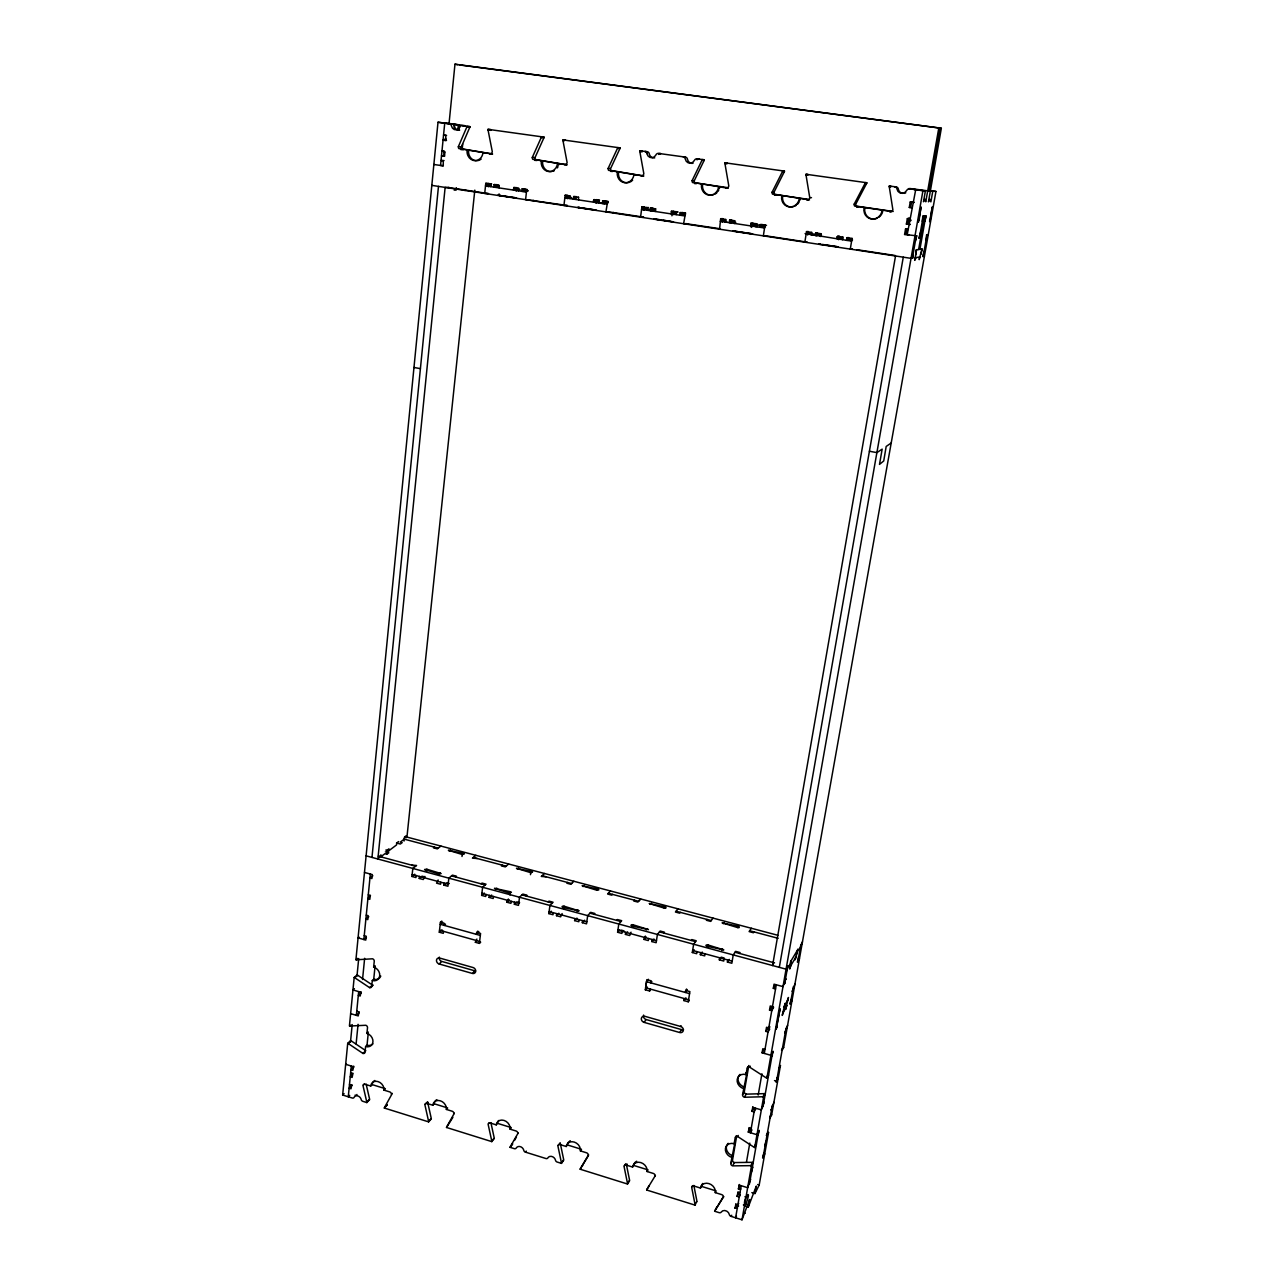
<?xml version="1.0" encoding="UTF-8"?>
<svg xmlns="http://www.w3.org/2000/svg" width="1284" height="1284" viewBox="0 0 1284 1284"><rect width="100%" height="100%" fill="white"/><g stroke="black" fill="none" stroke-linecap="round" stroke-linejoin="round"><path stroke-width="1.5" d="M446.094 140.117L445.5 138.463L444.601 139.988M366.133 1084.065L369.599 1099.136A2.087 1.701 47.7 0 1 369.632 1099.682L366.807 1102.571L362.826 1101.319A2.103 1.701 47.8 0 1 361.189 1099.553A4.189 3.387 47.9 0 0 357.899 1095.99A4.189 3.387 47.9 0 0 354.111 1097.339A2.103 1.685 48.1 0 1 352.217 1098.013L342.651 1095.027L347.723 1043.314L350.628 1040.602A2.103 1.717 49.2 0 1 351.158 1040.842L365.812 1050.697M347.723 1043.314A2.103 1.717 49.2 0 1 348.253 1043.555L362.955 1053.442A2.119 1.733 48.7 0 0 365.041 1052.142L365.603 1046.54A7.415 6.083 48.9 0 0 372.938 1041.966A7.415 6.083 48.9 0 0 366.935 1033.395L367.513 1027.746A2.119 1.749 49.2 0 0 365.796 1025.274L349.986 1026.012A2.119 1.733 49.6 0 1 349.425 1025.916L354.175 977.509L357.096 974.973A2.119 1.766 50.6 0 1 357.626 975.214L372.472 985.069A2.135 1.766 50 0 0 373.179 985.149L372.2 985.855M354.175 977.509A2.135 1.766 50.6 0 1 354.721 977.75L369.599 987.637A2.135 1.766 50 0 0 371.718 986.289L372.296 980.527A7.495 6.227 50.2 0 0 379.727 975.76A7.495 6.227 50.2 0 0 373.66 967.077L374.254 961.283A2.151 1.782 50.6 0 0 372.52 958.795L356.487 959.774A2.135 1.782 51 0 1 355.925 959.694L438.004 122.253L450.427 123.794M350.468 1042.175L352.201 1024.568M357 975.888L358.701 958.57M351.318 1066.041L348.269 1096.777L349.681 1095.364M358.685 991.617L356.342 1015.339L358.894 1012.996M370.338 874.035L363.853 939.535L366.422 937.384M371.975 857.423L438.47 186.389M351.993 1085.365L349.12 1088.206L350.997 1088.784L351.832 1084.627M352.394 1074.724L350.243 1076.843L352.121 1077.42L352.972 1073.247M353.822 1066.956L350.949 1069.749L352.827 1070.326L353.678 1066.153M350.628 1013.638L358.236 1015.917L359.103 1011.696M361.205 992.853L358.3 995.437L360.21 995.999L361.077 991.762M443.269 165.829L443.269 160.757L441.038 160.42L444.055 160.596M444.906 151.64C443.638 154.866 443.863 149.522 442.001 150.742L444.232 151.063L443.734 156.118L441.503 155.797L444.521 155.99M445.789 140.534L445.789 135.414L443.558 135.093L446.575 135.366M356.117 1043.892L358.075 1024.311M362.537 979.483L364.64 958.297M444.489 156.359L444.874 152.491M781.491 1050.103A2.263 1.958 34.6 0 0 782.1 1050.36L783.657 1047.487L935.956 191.444L932.762 191.284L930.884 201.861L929.76 199.18L928.46 201.829L941.349 128.256L454.969 64.2L449.063 123.425L464.599 125.607M454.087 128.336L454.472 124.468L438.004 122.253M457.842 129.636L458.179 126.297M458.773 130.021L459.287 124.981L444.729 123.2L440.54 165.459L443.221 165.604M365.603 1046.54L367.031 1045.16L368.219 1033.508M372.296 980.527L373.724 979.259L375.105 965.809L373.66 967.077M386.644 854.229L387.046 850.265L388.94 848.836L388.731 850.827L385.826 850.04M456.334 187.673L456.093 190.144L454.135 190.096M462.208 149.04L462.721 144.033M404.027 841.084L404.428 837.2L406.242 835.82L406.049 837.762L406.948 837.088L474.807 190.128M416.144 875.544L415.936 877.55L411.955 876.474L412.806 868.449L416.546 865.464L411.65 865.143M491.66 183.869L485.785 183.339L484.71 193.435L488.53 193.499M488.289 186.774L488.642 183.419M490.777 184.029L490.52 186.549M424.843 876.394L423.238 879.524L419.242 878.449L419.467 876.442M494.083 184.591L493.81 187.111L496.651 187.191L496.924 184.671L494.083 184.591L499.091 185.281M498.609 185.265L499.043 187.817M499.091 193.884L498.93 195.393L516.569 197.961L497.823 195.184L500.343 195.425M426.657 871.258L426.882 869.252L424.587 869.509L438.823 873.955L441.15 873.569L426.882 869.252L425.502 870.375M516.168 190.995L516.553 187.625L513.777 187.544L513.504 190.08L517.42 190.385L516.264 190.144M440.797 882.22L440.572 884.227L436.56 883.151L438.149 879.989M518.8 188.25L518.527 190.786M455.563 876.972L456.446 876.218L452.433 875.126L448.838 878.176L447.939 886.233L443.911 885.141L444.136 883.135M522.155 188.812L521.866 191.348L524.61 191.412L524.899 188.876L522.155 188.812L527.178 189.518M443.51 931.349L443.285 933.324L439.305 932.216L440.428 922.297L441.776 921.093M525.589 199.646L526.729 189.502M461.999 856.492L462.224 854.518L464.214 853.764L462.513 854.582L448.341 850.265L463.508 853.459M480.681 942.167L479.381 943.403L475.353 942.279L476.894 939.053M477.841 931.093L476.3 934.319L478.9 931.863M485.962 894.45L485.705 896.473L481.644 895.381L482.607 887.276L486.058 884.178L482.014 883.087L481.147 883.857M567.335 198.715L567.753 195.328L565.153 195.28L563.933 205.488L567.4 205.504L526.135 199.662M479.381 943.403L480.569 933.452L476.541 932.328M570.224 195.987L569.919 198.538M493.441 896.489L493.184 898.511L489.108 897.404L489.348 895.381M573.675 196.564L573.354 199.132L575.938 199.148L576.243 196.613L573.675 196.564L578.747 197.271M578.33 197.271L578.651 199.839M511.192 901.288L510.936 903.326L506.827 902.219L508.352 898.993M594.315 199.614L593.577 202.182L597.317 202.439L596.081 202.198M509.957 894.964L510.358 891.738L494.468 888.351L509.106 892.91L511.369 892.348L510.358 891.738L509.106 892.91M595.985 203.049L596.402 199.646L599.516 200.111M599.002 200.32L598.681 202.888M526.103 895.975L526.938 895.189L522.813 894.081L519.506 897.243L518.479 905.364L514.37 904.257L514.627 902.219M602.918 200.914L602.18 203.482L604.652 203.482L604.973 200.93L608.102 201.395M607.621 201.62L605.92 211.892L609.178 211.86M530.469 874.661L530.709 872.687L532.619 871.884L530.998 872.751L516.457 868.321L531.897 871.579M553.276 912.699L553.003 914.738L548.846 913.614L549.921 905.445L553.099 902.235L548.958 901.127L548.156 901.914M643.798 210.271L644.247 206.836L641.92 206.836L640.556 217.157L643.653 217.108L608.359 211.86M648.613 207.559L646.671 207.559L646.719 210.143M562.119 913.55L560.659 916.808L556.486 915.685L556.758 913.646M650.651 208.152L650.314 210.737L652.609 210.72L652.962 208.152L650.651 208.152L655.819 208.875M655.434 208.875L655.659 211.459M563.74 908.928C567.384 904.947 559.455 905.958 562.922 907.435L579.116 910.886L564.109 906.215L562.938 907.419M579.1 919.697L578.811 921.735L574.622 920.596L574.895 918.558M676.828 211.748L671.404 211.282L671.051 213.866L674.598 214.107L673.281 213.85M671.901 215.808L672.174 213.866M673.169 214.701L673.635 211.266M678.064 211.988L676.219 212.004L676.235 214.588M594.155 914.304L594.909 913.486L590.704 912.362L587.671 915.636L586.531 923.838L582.326 922.682L582.599 920.644M682.43 212.582L680.231 212.614L679.878 215.198L682.077 215.166L682.43 212.582L685.64 213.064M685.431 213.337L683.618 223.721L686.523 223.625M351.688 1075.43L352.41 1073.504M622.162 931.365L621.857 933.42L617.604 932.264L618.792 924.031L621.697 920.692L617.443 919.553L616.721 920.371M722.218 222.116L722.731 218.649L720.677 218.697L719.57 229.114M725.893 219.42L725.187 222.052L726.872 222.004M631.054 932.2L629.69 935.538L625.42 934.383L625.709 932.328M729.633 220.045L729.264 222.662L731.286 222.597L731.655 219.997L729.633 220.045L734.881 220.768M734.544 220.784L734.159 223.4L735.154 223.368L733.774 223.095L735.074 223.191M632.739 926.823C635.436 923.244 628.438 924.913 631.969 926.037L648.452 929.568L633.044 924.769L631.969 926.037M648.581 938.524L648.26 940.578L643.974 939.406L645.322 936.068M756.164 223.689L750.947 223.255L750.546 225.872L753.917 226.096L752.488 225.807M751.284 227.412L751.525 225.84M752.36 226.674L752.889 223.191M757.48 223.946L755.875 223.994L755.49 226.626L757.416 226.546M663.78 933.051L664.454 932.2L660.153 931.044L657.408 934.447L656.156 942.713L651.855 941.557L652.16 939.487M761.91 224.54L760 224.62L759.598 227.236L761.508 227.156L761.91 224.54L765.2 225.037M650.619 989.611L649.592 990.991L645.322 989.787L646.847 979.644L651.132 980.832L650.811 982.87L651.855 981.506M648.388 979.275L646.542 981.666L645.627 987.765L688.593 999.755M766.532 225.294L764.943 225.358L763.354 235.855L765.874 235.71M649.592 990.991L649.897 988.953M745.153 1206.093C755.457 1179.707 737 1206.944 748.251 1207.153L756.292 1186.063L754.96 1193.574L751.846 1192.611M773.433 1007.86L773.466 1006.897L772.727 1008.678M689.235 1000.396L688.272 1001.793L683.939 1000.589L684.276 998.551M686.539 989.017L685.239 992.436L687.197 989.675M697.003 951.637L696.682 953.707L692.317 952.519L693.633 944.221L696.217 940.755L691.867 939.583L691.209 940.45M807.7 235.02L808.262 231.521L806.513 231.618L804.843 242.178L807.171 241.986M688.272 1001.793L689.893 991.601L685.56 990.397M811.841 232.356L811.119 235.02L812.852 234.908M776.258 1028.291L776.258 1029.254L780.094 1008.726L776.258 1028.291L777.077 1026.831M705.028 953.819L704.707 955.89L700.326 954.702L700.663 952.632M815.741 233.014L815.324 235.662L817.025 235.534L817.443 232.902L815.741 233.014L821.07 233.752M820.781 233.768L820.348 236.417L821.198 236.352L819.738 236.047L820.941 236.144M707.612 947.03C710.277 943.371 703.311 945.12 706.986 946.26L723.807 949.871L707.933 944.944L706.986 946.26M918.413 220.222L918.381 222.228L921.077 206.917L919.071 220.19M724.096 958.971L723.743 961.058L719.345 959.854L719.682 957.784M838.693 239.707L839.271 236.192L837.649 236.304L837.216 238.952L840.362 239.145L838.837 238.824M842.994 237.042L842.545 239.707M929.696 219.757L929.648 221.699L932.28 206.917L930.338 219.564M739.456 953.434L740.049 952.551L735.636 951.364L733.228 954.911L731.848 963.257L727.418 962.053L727.771 959.967M846.959 237.7L846.525 240.365L848.114 240.236L848.547 237.588L846.959 237.7L852.303 238.455M852.046 238.471L850.281 249.096L852.383 248.871M736.583 1136.565L732.554 1159.982A2.279 1.91 35.7 0 0 734.368 1162.566L752.584 1162.325A2.295 1.926 35 0 1 753.21 1162.421L751.509 1165.744A2.295 1.926 35 0 0 750.883 1165.647L732.602 1165.872A2.295 1.926 35.7 0 1 730.789 1163.272L735.026 1142.118L734.143 1143.739A8.041 6.741 35.8 0 0 725.46 1148.313A8.041 6.741 35.8 0 0 731.8 1157.43M734.143 1143.739L735.17 1137.849A2.295 1.942 35.7 0 1 737.658 1136.533L738.252 1135.441M748.813 1065.511L744.335 1091.512A2.311 1.974 35.7 0 0 746.164 1094.145L764.67 1093.631A2.311 1.974 35 0 1 765.312 1093.727L763.627 1096.857A2.327 1.99 35 0 0 762.985 1096.745L744.431 1097.258A2.311 1.974 35.8 0 1 742.585 1094.626L746.903 1073.055A8.105 6.934 35.9 0 0 745.635 1072.782M743.629 1088.623A8.121 6.934 35.9 0 1 737.209 1079.395A8.121 6.934 35.9 0 1 746.036 1074.58L747.079 1068.529A2.327 1.99 35.8 0 1 749.615 1067.148L750.193 1066.137M895.526 255.981L772.583 965.536L773.514 962.535M737.465 1208.276L735.042 1208.196L735.989 1203.782M740.226 1194.698L739.247 1196.993L737.096 1196.335L738.059 1191.905M740.82 1189.032L738.396 1188.936L739.359 1184.506M757.961 1135.409L759.229 1130.401L756.966 1134.703L748.283 1132.119L749.262 1127.625M751.91 1111.302L753.628 1108.14L755.794 1108.782L754.093 1111.944L751.91 1111.302L752.889 1106.792M771.877 1056.363L773.145 1051.323L770.93 1055.32L762.086 1052.8L762.808 1048.739L765.007 1049.365M765.826 1031.373L767.511 1028.452L769.726 1029.062L768.041 1031.983L765.826 1031.373L766.532 1027.264L768.763 1027.89L769.597 1026.43L769.758 1027.232M772.599 1009.288L771.748 1010.733L769.533 1010.107L770.239 1005.982L772.47 1006.592M775.552 988.953L773.321 988.343L774.043 984.17L782.999 986.626L785.936 978.745L785.391 979.66M904.578 234.442L905.525 229.066L906.889 228.969L905.958 234.33L904.578 234.442L916.76 235.839L915.364 241.232M906.376 224.122L907.323 218.729L908.687 218.681L907.756 224.058L906.376 224.122L910.115 224.443M912.234 207.815L909.281 207.446L910.228 202.021L914.192 202.407M911.592 202.037L910.645 207.446L909.281 207.446M741.205 1185.726L735.604 1217.794L736.47 1216.092M754.783 1107.964L750.45 1132.761L751.975 1129.904M764.301 1053.426L776.274 984.78M779.324 967.35L903.278 257.169M915.701 189.711L907.178 234.828L908.992 234.683M746.437 1162.357L749.792 1143.097M758.202 1095.043L761.91 1073.793M723.727 1196.608L714.819 1210.732A2.279 1.878 36 0 0 714.642 1211.245L719.104 1212.642A2.279 1.878 35.9 0 0 721.319 1212A4.558 3.756 35.7 0 1 729.328 1214.504A2.279 1.878 35.5 0 0 731.126 1216.397L742.008 1219.8L751.509 1165.744M737.658 1136.533L754.109 1147.286A2.311 1.942 35 0 0 754.703 1147.559L763.627 1096.857M749.615 1067.148L766.291 1077.918A2.327 2.006 35 0 0 766.901 1078.175L922.923 190.786L925.395 190.915L923.485 201.749L924.817 199.052L925.78 201.781L938.877 127.614M749.358 1184.313L758.667 1131.461M763.017 1106.728L772.599 1052.318M784.652 983.833L787.718 966.435M912.394 258.148L916.311 235.871M742.008 1219.8L749.599 1199.561L748.251 1207.153M791.137 960.721L789.676 969.019L791.104 965.151M916.583 249.77L914.722 260.347L916.07 257.57M919.344 238.214L923.26 216.049M783.673 1011.503L782.229 1015.419L785.102 1003.366L784.749 1005.404M918.622 249.513L924.544 216.017M928.942 191.091L940.113 127.935M919.906 249.337L925.812 215.969M785.985 1007.442L785.631 1009.465L788.472 997.491L787.06 1001.359M795.518 957.736L795.165 959.79L797.653 949.823M919.665 257.009L919.2 259.625L921.896 249.08M763.145 1156.996L772.31 1105.364M786.049 1028.115L776.611 1081.208L774.493 1080.598M790.462 1003.253L793.432 986.545M797.91 961.315L800.927 944.366M754.96 1193.574L759.197 1185.004L768.538 1132.488A2.215 1.878 34.6 0 0 767.928 1132.392M770.095 1117.882L771.684 1114.817L780.447 1065.592A2.247 1.926 34.5 0 0 779.821 1065.511M869.412 451.246L876.892 452.626L882.156 449.143L879.492 464.407L883.729 460.956L886.185 446.447L891.192 443.012M911.03 220.158C909.971 222.726 911.239 215.824 907.323 218.729M492.125 154L458.837 148.575A2.568 2.263 87 0 1 458.356 146.681L466.814 127.068A2.584 2.279 88 0 0 466.975 126.346L469.928 126.651A2.568 2.263 88.1 0 1 469.751 127.373L461.325 146.922A2.552 2.263 87.1 0 0 461.807 148.8L492.607 154.032M566.629 164.834L532.78 159.328A2.6 2.327 89.1 0 1 532.314 157.402L541.19 137.597A2.616 2.343 -89.8 0 0 541.366 136.858L544.063 137.131A2.6 2.327 -89.7 0 1 543.886 137.853L535.027 157.595A2.584 2.327 89.2 0 0 535.492 159.505L567.063 164.85M643.043 175.94L608.6 170.339A2.632 2.391 -88.1 0 1 608.135 168.413L617.46 148.382A2.632 2.391 -86.9 0 0 617.652 147.644L620.092 147.885A2.632 2.391 -86.7 0 1 619.899 148.607L610.606 168.557A2.616 2.375 -88 0 0 611.056 170.483L643.862 175.988M727.001 163.758A2.68 2.488 -80.7 0 1 727.001 162.988L724.946 162.811A2.696 2.504 -80.8 0 0 724.946 163.582L728.798 185.907A2.664 2.488 -81.9 0 1 727.803 187.657L692.574 182.553A2.664 2.456 -83.9 0 1 692.124 180.579L701.947 160.34A2.68 2.472 -82.5 0 0 702.155 159.585L704.29 159.778A2.664 2.456 -82.4 0 1 704.081 160.516L694.291 180.691A2.648 2.456 -83.8 0 0 694.74 182.633L727.996 188.266M745.972 1203.573L745.121 1205.291L743.516 1204.793M747.384 1195.564L746.534 1197.266L744.913 1196.768M807.78 175.186A2.728 2.552 -74.3 0 1 807.797 174.399L806.047 174.271A2.728 2.568 -74.5 0 0 806.031 175.057L809.755 197.64A2.712 2.552 -75.5 0 1 808.711 199.421L772.551 194.173A2.696 2.52 -78.3 0 1 772.101 192.183L782.421 171.719A2.712 2.536 -76.9 0 0 782.646 170.965L784.492 171.109A2.696 2.52 -76.8 0 1 784.267 171.863L773.979 192.247A2.68 2.52 -78.2 0 0 774.429 194.221L809.498 199.919M737.835 1205.018L738.717 1203.301M738.621 1205.997L735.7 1204.36M764.75 1153.818L762.6 1158.056L763.819 1153.209M735.042 1208.196L736.775 1204.761M731.126 1216.397L731.703 1215.242M750.033 1180.445L750.61 1179.322L747.657 1187.7L739.07 1185.068M740.21 1192.563L737.77 1192.483M751.525 1172.051L752.761 1167.06L752.199 1168.167M765.28 1145.007L764.734 1146.066L765.954 1141.219M737.096 1196.335L738.846 1192.932M738.396 1188.936L740.13 1185.549M750.883 1165.647L752.296 1162.871M767.655 1132.905L766.323 1135.505A2.231 1.878 34.6 0 1 766.949 1135.602L768.538 1132.488M754.382 1146.74L755.811 1144.012M769.774 1117.112L771.09 1114.56A2.231 1.894 34.6 0 0 771.684 1114.817M754.703 1147.559L756.404 1144.285M771.636 1109.216L771.106 1110.243L773.899 1102.33M890.727 186.918A2.777 2.616 -65.9 0 1 890.743 186.132L889.298 186.036A2.777 2.632 -66.1 0 0 889.282 186.838L892.861 209.693A2.761 2.616 -66.5 0 1 891.77 211.491L854.646 206.098A2.728 2.584 -70.4 0 1 854.213 204.092L865.047 183.403A2.761 2.6 -69.3 0 0 865.288 182.649L866.812 182.745A2.745 2.584 -69.1 0 1 866.572 183.5L855.77 204.092A2.728 2.584 -70.2 0 0 856.203 206.098L893.199 211.475M392.326 1093.374L384.478 1107.546A2.103 1.717 47.1 0 0 384.333 1108.044L428.615 1121.879L431.28 1118.894A2.119 1.733 45.8 0 0 431.247 1118.348L427.556 1101.784L425.325 1104.224M714.642 1211.245L723.069 1197.169M751.429 1128.267L748.973 1128.154M778.184 1078.239L776.082 1082.203L777.302 1077.324M732.891 1165.326L734.368 1162.566M723.438 1197.169A2.279 1.894 35.9 0 0 721.64 1194.601L715.268 1192.627L715.718 1191.777M730.789 1163.272L732.265 1160.527M763.723 1102.747L764.285 1101.688L761.332 1109.89L752.601 1107.322M748.283 1132.119L750 1128.893M762.985 1096.745L764.381 1094.145M778.858 1068.529L780.447 1065.592M454.343 1113.196L446.672 1126.967A2.135 1.749 45.1 0 0 446.527 1127.48L491.772 1141.62L494.244 1138.539A2.151 1.766 43.8 0 0 494.228 1137.977L490.905 1122.665M452.883 1117.353L446.527 1127.48M766.901 1078.175L768.586 1075.109A2.327 1.99 35 0 1 767.976 1074.852L766.58 1077.404M735.459 1137.303L736.342 1135.698M781.763 1049.622L783.063 1047.23A2.247 1.942 34.5 0 0 783.657 1047.487M655.418 1175.454L646.831 1189.498A2.231 1.846 38.4 0 0 646.654 1190.011L695.061 1205.13L696.618 1201.728M695.061 1205.13A2.263 1.862 36.8 0 0 695.061 1204.553L691.691 1187.347A2.263 1.878 36.9 0 1 694.114 1186.079L700.438 1188.037L701.369 1186.352A7.929 6.58 36.4 0 1 702.797 1183.447M785.343 1032.063L784.813 1033.01L787.606 1025.29M744.72 1096.729L746.164 1094.145M742.585 1094.626L744.046 1092.026M691.996 1186.785L692.622 1185.662M518.19 1132.969L510.229 1146.821A2.167 1.782 43.1 0 0 510.085 1147.334L514.258 1148.634A2.167 1.782 43 0 0 515.943 1148.378L516.971 1147.158A4.333 3.563 42.8 0 1 523.342 1149.148L523.984 1150.897A2.167 1.782 42.6 0 0 525.477 1152.149L545.861 1158.505A2.183 1.798 42 0 0 547.562 1158.264L548.621 1157.028A4.366 3.595 41.7 0 1 555.057 1159.051L555.699 1160.8A2.183 1.798 41.6 0 0 557.192 1162.052L561.445 1163.384L563.708 1160.19A2.183 1.798 41.4 0 0 563.692 1159.629L560.161 1142.76L558.251 1145.376M514.531 1140.401L516.409 1137.078M792.019 1000.509L789.949 1004.168L791.169 999.257M762.086 1052.8L763.787 1049.814M746.036 1074.58L746.903 1073.055M782.598 1013.381L787.044 1005.581M792.726 990.574L792.196 991.473L794.989 983.865M783.673 1007.282L788.119 999.514M779.276 1011.15L780.094 1009.706M747.368 1068.031L748.235 1066.506M588.618 1154.781L580.336 1168.729A2.199 1.814 40.7 0 0 580.175 1169.226L627.507 1184.025L629.577 1180.734A2.215 1.83 39.2 0 0 629.577 1180.173L626.415 1164.572M580.175 1169.226L588.457 1155.488M799.451 958.699L797.396 962.181L798.632 957.254M769.533 1010.107L771.202 1007.25M786.98 970.624L788.264 965.52L786.081 969.179L366.101 855.834M790.398 964.862L789.869 965.777L790.607 961.604L798.183 948.956L796.931 953.932M800.205 948.443L799.691 949.293L802.468 941.798M790.029 966.948L796.562 955.986M773.321 988.343L774.99 985.55M646.654 1190.011L648.853 1186.175A2.231 1.846 38.3 0 0 648.677 1186.689M655.097 1176A2.247 1.862 38.4 0 0 653.315 1173.448L647.072 1171.522L647.585 1170.703M627.507 1184.025A2.215 1.83 39.2 0 0 627.507 1183.463L629.24 1180.718M627.507 1183.463L624.04 1166.386A2.231 1.846 39.3 0 1 626.383 1165.134L632.579 1167.044L633.606 1165.423A7.8 6.468 38.8 0 1 636.703 1161.234M626.383 1165.134L627.09 1164.042M624.393 1165.856L625.773 1163.689M753.965 931.895L753.403 932.746L749.102 931.59L751.365 928.268M727.418 962.053L729.248 959.373M680.135 1031.79L681.595 1029.624A3.435 2.953 39 0 0 683.473 1029.624M680.6 1026.462L645.001 1016.35A3.419 2.937 40.6 0 0 641.358 1018.453A3.419 2.937 40.6 0 0 644.087 1022.369L679.637 1032.513A3.435 2.953 39.1 0 0 683.345 1030.394A3.435 2.953 39.1 0 0 680.6 1026.462L681.098 1025.739M719.345 959.854L721.207 957.19L724.128 957.976M721.64 950.208L722.555 948.892M737.514 927.546C739.054 924.432 740.691 928.862 737.514 927.546L722.073 922.843L738.38 926.294M588.249 1155.311A2.199 1.83 40.7 0 0 586.483 1152.775L580.384 1150.897L580.946 1150.095M683.939 1000.589L685.897 997.812M561.445 1163.384A2.183 1.798 41.5 0 0 561.429 1162.822L563.323 1160.158M561.429 1162.822L557.882 1145.906A2.199 1.814 41.7 0 1 560.161 1144.638L566.212 1146.5L567.335 1144.927A7.688 6.356 41.2 0 1 568.635 1142.054M700.326 954.702L702.236 952.054M723.277 923.758L724.176 922.538M644.087 1022.369L645.643 1020.25M692.317 952.519L694.259 949.887M713.053 918.124L710.63 921.382L706.377 920.259L707.002 919.44M525.477 1152.149L526.263 1151.09M645.322 989.787L647.393 987.075M510.631 1146.307L512.653 1143.723A2.167 1.766 43 0 0 512.493 1144.221L510.085 1147.334M496.234 1124.864A7.592 6.243 43.6 0 1 504.018 1120.418A7.592 6.243 43.6 0 1 510.085 1129.15L511.305 1127.609L497.47 1123.34L496.234 1124.864L490.327 1123.035A2.167 1.782 44.1 0 0 488.129 1124.303L491.772 1141.059A2.151 1.766 43.8 0 1 491.772 1141.62M680.279 912.362L679.637 913.165L675.432 912.041L678 908.847M651.855 941.557L653.925 938.973M491.772 1141.059L493.826 1138.491M643.974 939.406L646.061 936.839M646.253 929.889L647.297 928.621M664.213 908.093C666.027 905.124 667.215 909.329 664.213 908.093L649.206 903.519L665.208 906.905M488.53 1123.789L489.364 1122.778M650.314 904.418L651.325 903.23M625.42 934.383L627.571 931.831M617.604 932.264L619.771 929.728M634.424 900.196L633.734 900.983L637.875 902.074L640.604 898.944L638.565 901.288L608.327 893.279M432.804 1105.235A7.479 6.115 45.7 0 1 440.348 1100.805A7.479 6.115 45.7 0 1 446.367 1109.424L447.667 1107.948L434.136 1103.759L432.804 1105.235L427.026 1103.438A2.135 1.733 46.1 0 0 424.876 1104.705L428.599 1121.333A2.135 1.733 45.8 0 1 428.615 1121.879M428.599 1121.333L430.814 1118.846M427.026 1103.438L427.909 1102.458M612.436 894.354L611.73 895.141L607.621 894.049L610.462 890.952M582.326 922.682L584.621 920.211M574.622 920.596L576.933 918.124M576.901 911.191L578.057 909.971M596.723 890.197L597.814 889.042L598.906 889.78L596.739 890.197L582.101 885.719L597.814 889.042M384.927 1107.049L387.238 1104.625M384.333 1108.044L385.73 1106.583M386.195 1106.102L387.11 1105.139M556.486 915.685L558.861 913.229M366.807 1102.571A2.103 1.701 47.7 0 0 366.775 1102.009L362.987 1085.542A2.103 1.701 48 0 1 365.057 1084.274L370.723 1086.023A7.383 6.003 47.7 0 1 378.042 1081.593A7.383 6.003 47.7 0 1 383.996 1090.132L384.686 1089.41M583.129 886.586L584.252 885.446M366.775 1102.009L369.134 1099.602M548.846 913.614L551.237 911.175M370.723 1086.023L372.135 1084.611A7.383 6.003 47.7 0 1 374.767 1080.502M573.884 881.273L570.882 884.291L566.838 883.215L567.592 882.461M363.452 1085.06L364.399 1084.113M472.977 972.791L474.919 970.848A3.274 2.777 47.6 0 0 475.513 970.961M342.651 1095.027L344.08 1093.615M351.094 1072.67L352.49 1073.713M362.955 1053.442L365.33 1051.147M546.085 876.763L541.286 876.442L544.4 873.473M346.391 1063.617L345.669 1064.308L353.196 1066.619M514.37 904.257L516.858 901.866L519.603 902.604M475.353 942.279L476.653 941.044M366.935 1033.395L368.364 1032.047M506.827 902.219L509.363 899.827M439.144 963.979L472.335 973.433A3.29 2.793 47.6 0 0 475.69 971.33A3.29 2.793 47.6 0 0 473.026 967.526L439.802 958.089A3.274 2.761 48.8 0 0 436.496 960.191A3.274 2.761 48.8 0 0 439.144 963.979L441.15 962.069M348.75 1043.106L351.158 1040.842M489.108 897.404L491.676 895.044M349.986 1026.012L350.949 1025.114M495.463 889.234L496.731 888.063M517.42 869.172L518.624 868.064M357.193 1011.118L358.621 1012.129M439.305 932.216L442.001 929.776M481.644 895.381L484.228 893.022M445.532 924.175L444.184 925.395L444.408 923.405L440.428 922.297M369.599 987.637L371.991 985.502M442.611 922.137L440.203 924.271L480.344 935.442M508.608 864.004L505.35 866.909L501.386 865.865L502.204 865.127M354.416 988.664L352.956 989.948L360.595 992.179M355.203 977.317L357.626 975.214M477.247 858.514L472.464 858.177L475.85 855.321M355.925 959.694L357.385 958.442M356.487 959.774L357.947 958.522M443.911 885.141L446.623 882.846L449.288 883.569M438.823 873.955L440.187 872.831M359.038 937.079L358.059 937.882L365.779 940.081L366.165 936.196L364.239 935.635M419.242 878.449L422.035 876.186L424.683 876.908M368.781 916.696L365.876 919.071L367.818 919.601L368.203 915.685L366.261 915.155M449.239 851.083L450.54 850.024M411.955 876.474L414.764 874.211M440.877 846.06L437.363 848.868L433.494 847.841L434.377 847.135M372.858 875.768L369.936 878.015L371.895 878.545L372.296 874.581L364.479 872.446M380.77 856.829L384.927 853.699L386.885 854.213L388.795 852.785L385.377 851.87M388.731 850.827L396.547 844.936L396.756 842.962L398.602 841.566M404.219 839.142L400.255 842.144L402.181 842.641L400.335 844.037L396.483 843.026M380.979 854.839L377.881 859.012L445.131 187.4L449.127 187.496M370.482 895.462L367.882 898.784L369.824 899.314L370.225 895.365L368.283 894.836M915.187 257.715L920.5 256.88M915.653 255.067L916.15 249.834L922.313 249.016L920.965 254.28M913.325 252.82L912.844 258.068L911.046 258.357L431.825 185.377M924.095 251.311L922.747 256.527L924.416 256.27L923.196 256.302L927.032 234.763L928.268 234.651L926.583 234.956L926.085 240.108M819.93 244.265C822.081 244.088 816.078 243.735 819.93 244.265L837.874 246.801M920.644 238.086L918.911 238.262L920.291 232.902M908.35 229.435L905.525 229.066M594.572 209.95L596.37 210.095M750.354 233.672L752.729 233.929L732.683 230.895L751.317 233.624M734.015 231.184L735.01 231.136M922.313 221.378L922.827 216.065L926.245 215.969L924.881 221.265M723.036 221.233L720.292 221.313L764.558 227.99M671.115 221.618L673.538 221.843L653.893 218.938M655.193 219.195L659.864 219.708M889.812 212.02L891 212.004M613.046 212.582L613.864 212.566M644.68 209.404L641.567 209.42L684.693 215.937M856.589 207.141L857.889 207.141M577.511 207.35L593.192 209.549M854.213 204.092L855.513 204.092M532.876 200.368L533.775 200.384M913.967 202.407L910.228 202.021M568.298 197.88L564.848 197.832L606.883 204.188M514.049 197.704L515.43 197.72M806.801 199.951L808.262 199.967M483.089 192.793L484.036 192.809M464.118 190.321L466.012 190.353M810.043 197.64L811.488 197.672M774.509 195.216L776.066 195.248M489.332 185.971L485.512 185.859L526.44 192.038M772.101 192.183L773.674 192.231M725.958 188.186L727.659 188.25M489.734 153.823L491.419 153.31A2.584 2.295 87.8 0 0 492.286 151.608L488.064 130.069A2.6 2.311 88.7 0 1 488.048 129.331L490.921 129.62A2.584 2.295 88.8 0 0 490.937 130.374M564.446 164.689L566.196 164.175A2.6 2.359 -89.9 0 0 567.095 162.458L562.986 140.678A2.632 2.375 -88.9 0 1 562.97 139.924L565.602 140.181M641.085 175.844L642.867 175.314A2.632 2.424 -86.7 0 0 643.814 173.581L639.833 151.544A2.664 2.424 -85.6 0 1 639.817 150.774L642.177 150.998A2.648 2.424 -85.5 0 0 642.177 151.753M694.548 183.58L696.345 183.66M692.124 180.579L693.922 180.675M930.338 191.172L909.618 188.475M635.115 174.865L633.927 174.801A9.197 8.394 -87.6 0 1 624.441 182.681A9.197 8.394 -87.6 0 1 617.283 172.377M915.059 189.679L918.541 189.871M909.778 188.909L910.902 188.973A2.777 2.616 -64 0 0 909.313 189.262M889.282 186.838L890.486 186.902M610.59 171.366L612.629 171.478M895.975 186.886L894.788 186.822A2.761 2.616 -65.9 0 1 896.938 188.973A5.553 5.248 -65 0 0 906.761 190.369L907.258 189.695A2.777 2.632 -64.2 0 1 909.537 188.909M608.135 168.413L610.189 168.525M865.304 183.419L866.572 183.5M534.786 160.34L537.033 160.484M532.314 157.402L534.577 157.563M484.373 152.94L482.928 152.844A8.972 7.961 87.3 0 1 479.927 158.799A8.988 7.961 87.3 0 1 467.922 155.669A8.972 7.961 87.3 0 1 467.103 150.533M460.844 149.586L463.315 149.779M806.031 175.057L807.492 175.17M461.935 148.864L462.898 148.944M458.356 146.681L460.844 146.874M782.742 171.735L784.267 171.863M724.946 163.582L726.648 163.726M444.569 140.309L443.044 140.181L445.291 140.502M702.316 160.356L704.081 160.516M654.31 218.922L656.333 219.163M697.372 158.895L699.154 159.055A2.664 2.456 -82.7 0 0 697.068 159.842M685.062 157.081L683.232 156.921A2.664 2.456 -83.6 0 1 685.271 158.991A5.345 4.927 -83.1 0 0 694.467 160.307L694.901 159.649A2.68 2.472 -82.8 0 1 697.003 158.863L704.29 159.778M639.833 151.544L641.791 151.721M658.869 153.454L660.779 153.631A2.648 2.424 -84.8 0 0 658.708 154.417M617.877 148.414L619.899 148.607M646.831 151.672L644.889 151.496A2.648 2.424 -85.6 0 1 646.911 153.566M562.986 140.678L564.302 140.807M541.639 137.629L543.886 137.853M488.064 130.069L490.472 130.326M462.705 125.72L465.177 125.976A2.568 2.263 87.9 0 0 463.829 126.265M467.296 127.116L469.751 127.373M451.968 124.131L449.464 123.874A2.568 2.263 87.5 0 1 451.422 125.88A5.152 4.542 87.8 0 0 459.913 127.084A2.584 2.263 87.8 0 1 462.208 125.671L469.928 126.651M454.472 124.468L459.287 124.981M578.586 207.35L579.646 207.494M837.826 246.977L836.719 246.833M459.929 65.002L941.349 128.256M930.274 190.642L935.956 191.444M928.942 190.754L932.762 191.284M925.395 190.915L908.591 188.652L922.923 190.786M488.048 129.331L544.063 137.131M562.97 139.924L620.092 147.885M639.817 150.774L647.216 151.705A2.632 2.407 -85.5 0 1 649.255 153.775A5.296 4.847 -85 0 0 654.744 157.868M724.946 162.811L784.492 171.109M806.047 174.271L866.812 182.745M889.298 186.036L896.2 186.902A2.761 2.6 -65.7 0 1 898.335 189.053A5.537 5.232 -64.8 0 0 902.62 193.354M442.884 140.068L446.511 140.486M907.756 224.058L910.34 224.427M915.46 235.646L916.76 235.839M433.864 164.48L442.771 165.796M485.785 183.339L490.311 184.013M513.777 187.544L518.351 188.234M565.153 195.28L569.791 195.987M593.898 199.614L598.585 200.32M602.501 200.914L607.204 201.62M641.92 206.836L646.671 207.559M671.404 211.282L676.219 212.004M680.231 212.614L685.062 213.337M720.677 218.697L725.556 219.436M750.947 223.255L755.875 223.994M760 224.62L764.943 225.358M806.513 231.618L811.552 232.372M837.649 236.304L842.721 237.075M487.037 184.126L491.002 184.719M514.707 188.299L518.672 188.892M566.1 196.035L570.064 196.629M651.1 208.843L655.049 209.436M751.91 224.026L763.755 225.823M836.895 236.834L840.843 237.428M487.422 184.527L491.387 185.121M495.335 185.715L499.299 186.324M523.904 190.032L527.868 190.626M604.283 202.134L608.247 202.728M650.86 209.164L654.824 209.757M672.672 212.438L676.636 213.048M680.6 213.642L685.479 214.38M750.851 224.218L756.79 225.117M759.951 225.599L764.718 226.321M817.459 234.266L821.439 234.86M837.296 237.251L841.951 237.957M847.215 238.744L851.18 239.354M486.459 184.719L490.408 185.313M516.136 189.197L520.1 189.791M524.049 190.385L528.013 190.995M567.592 196.95L571.541 197.543M593.304 200.834L599.243 201.732M603.207 202.326L607.155 202.92M644.761 208.586L654.647 210.078M672.463 212.759L676.427 213.369M680.376 213.963L684.34 214.556M721.929 220.222L725.893 220.816M729.842 221.41L735.78 222.309M751.621 224.7L757.544 225.599M761.508 226.193L765.473 226.787M807.026 233.046L820.877 235.132M838.677 237.829L842.641 238.423M848.58 239.322L852.528 239.915M600.751 202.904L604.652 203.482M805.084 233.608L851.613 241.135M814.233 235.116L817.025 235.534M447.939 187.448L487.567 193.483M663.395 220.238L670.457 221.313M687.775 223.946L720.292 228.761M765.248 235.742L804.619 241.745M822.627 244.474L837.537 246.753M856.926 249.706L895.253 255.532M578.362 207.494L593.882 209.854M454.969 64.2L457.939 64.73M413.978 367.465L420.414 368.652M404.974 836.558L777.863 935.282M404.139 839.11L438.245 848.162M473.314 857.471L506.169 866.186M542.057 875.704L571.637 883.536M676.074 911.239L711.24 920.564M749.663 930.756L778.152 938.315M378.347 856.171L415.615 866.219M451.535 875.881L485.208 884.949M521.994 894.868L552.313 903.037M589.95 913.165L620.958 921.527M659.478 931.895L695.575 941.621M735.042 952.246L774.541 962.888M621.199 930.114L624.024 930.884M412.164 874.468L448.164 884.211M481.885 893.359L518.736 903.342M549.103 911.576L586.82 921.784M617.893 930.21L656.477 940.658M692.638 950.449L732.185 961.17M784.075 982.597L785.198 982.902M646.542 981.666L689.572 993.639M439.529 930.226L479.622 941.413M474.919 970.848L441.824 961.443A3.258 2.745 48.8 0 1 439.321 957.11M681.595 1029.624L646.157 1019.544A3.403 2.921 40.6 0 1 643.589 1015.082M771.331 1055.063L772.438 1055.368M757.64 1184.538L759.197 1185.004M372.135 1084.611L385.393 1088.704M567.335 1144.927L581.508 1149.308M633.606 1165.423L648.083 1169.884M701.369 1186.352L716.167 1190.926M383.996 1090.132L389.694 1091.898A2.119 1.717 47.3 0 1 391.411 1094.337M446.367 1109.424L452.193 1111.238A2.151 1.749 45.3 0 1 453.91 1113.693M510.085 1129.15L516.04 1130.995A2.167 1.782 43.2 0 1 517.789 1133.483M743.468 1205.018L745.073 1205.515M349.489 1084.515L351.351 1085.108M743.645 1212.754L745.234 1213.252M693.841 1185.437L696.923 1201.166A2.247 1.862 36.8 0 1 696.923 1201.728M356.968 1094.466A2.087 1.685 48.1 0 1 355.074 1095.14M716.44 1207.827A2.263 1.878 35.9 0 1 716.632 1207.297M582.39 1166.016A2.199 1.814 40.7 0 1 582.551 1165.503M700.438 1188.037A7.945 6.597 36.4 0 1 708.977 1183.607A7.945 6.597 36.4 0 1 715.268 1192.627M632.579 1167.044A7.816 6.484 38.9 0 1 640.86 1162.598A7.816 6.484 38.9 0 1 647.072 1171.522M566.212 1146.5A7.704 6.372 41.2 0 1 574.237 1142.07A7.704 6.372 41.2 0 1 580.384 1150.897M569.406 1141.332A7.688 6.356 41.2 0 1 570.305 1140.77M497.47 1123.34A7.576 6.227 43.6 0 1 498.706 1120.483M434.136 1103.759A7.479 6.115 45.7 0 1 436.865 1099.65M732.683 1155.777A8.025 6.741 35.8 0 1 726.872 1145.087M727.45 1144.14A8.025 6.741 35.8 0 1 728.205 1143.322M372.906 1043.876A7.415 6.067 48.9 0 1 367.031 1045.16M380.786 976.081A7.495 6.227 50.2 0 1 373.724 979.259M744.495 1087.083A8.105 6.934 35.9 0 1 738.428 1081.465A8.105 6.934 35.9 0 1 739.985 1074.387M693.023 163.309A5.329 4.911 -83 0 1 687.47 159.184A2.648 2.44 -83.5 0 0 685.431 157.113L658.483 153.422A2.664 2.44 -85 0 0 656.413 154.208L655.98 154.85A5.313 4.863 -85.2 0 1 646.911 153.566M719.297 188.652A9.293 8.635 -83 0 0 719.634 187.159L718.591 187.111A9.309 8.635 -83.1 0 1 708.736 195.072A9.309 8.635 -83.1 0 1 701.497 184.623M718.735 190.08A9.293 8.635 -83 0 1 717.965 191.38M717.018 192.536A9.293 8.635 -83 0 1 714.658 194.285M713.31 194.831A9.293 8.635 -83 0 1 702.557 184.671M799.772 200.384A9.421 8.86 -77 0 0 800.141 198.859L799.242 198.843A9.421 8.86 -77.1 0 1 789.034 206.868A9.421 8.86 -77.1 0 1 781.699 196.291M799.194 201.813A9.421 8.86 -77 0 1 797.396 204.3M796.24 205.296A9.421 8.86 -77 0 1 794.94 206.066M782.614 196.308A9.421 8.86 -77 0 0 786.53 205.568A9.405 8.844 -77 0 0 793.56 206.612M878.705 217.381A9.566 9.068 -68.5 0 0 882.782 210.881L882.044 210.897A9.566 9.084 -68.6 0 1 871.451 218.986A9.566 9.084 -68.6 0 1 864.036 208.265M877.357 218.152A9.566 9.068 -68.5 0 1 864.79 208.265M905.782 192.793A5.537 5.232 -64.8 0 1 904.193 193.338M452.482 124.195A2.568 2.247 87.6 0 1 454.424 126.185A5.136 4.526 87.9 0 0 459.656 130.133M481.131 159.104A8.956 7.945 87.3 0 1 472.464 159.457A8.956 7.945 87.3 0 1 468.58 150.661M551.655 171.575A9.052 8.153 89.5 0 1 542.602 161.415M558.492 165.235A9.052 8.153 89.5 0 0 558.781 163.774L557.465 163.678A9.084 8.185 89.5 0 1 548.316 171.494A9.084 8.185 89.5 0 1 541.254 161.319M557.994 166.631A9.052 8.153 89.5 0 1 557.304 167.899M554.239 170.756A9.052 8.153 89.5 0 1 552.971 171.286M632.627 180.193A9.165 8.394 -87.5 0 1 618.503 172.441"/></g></svg>
